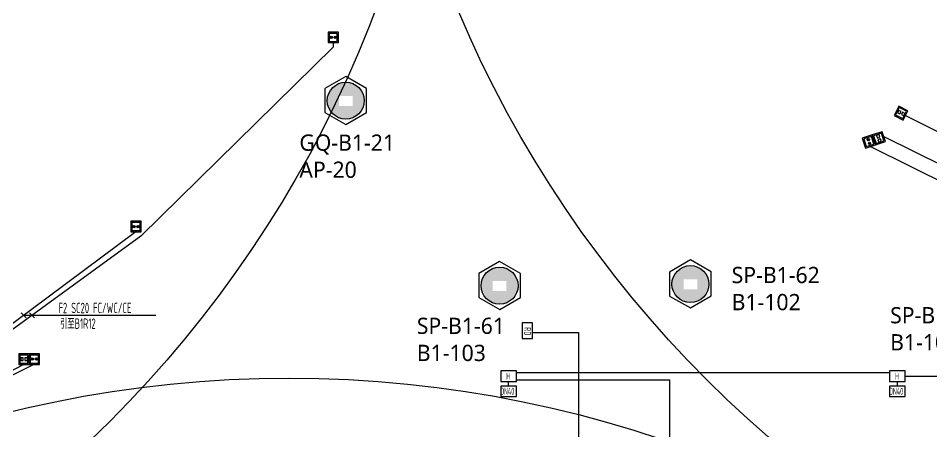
# Model space of a CAD drawing. Extents: x 0 to 3879896, y -114000 to 391286.
# Drawn here: x 2031749 to 2071112, y 256818 to 274638 of the extents above; entities that cross this region are included whole.
import ezdxf

# ---------------------------------------------------------------- set-up
doc = ezdxf.new("R2010")
doc.units = 0
doc.header["$LTSCALE"] = 1000
doc.header["$MEASUREMENT"] = 0
for name, color, linetype in [('AP', 7, 'CONTINUOUS'), ('T-BSA TEXT', 7, '485_LINE'), ('T-METER DATA', 150, 'C_LINE'), ('T-R-INTEGRATE', 1, 'CONTINUOUS'), ('T-SYSTEM BLOCK', 4, 'CONTINUOUS'), ('T-TEXT', 7, 'CONTINUOUS'), ('T-TL', 2, 'CONTINUOUS'), ('WALL', 2, 'CONTINUOUS'), ('WIRE-通讯', 4, 'CONTINUOUS')]:
    doc.layers.add(name, color=color, linetype=linetype)
doc.styles.add('GBSTYLE', font='gbxwxt.shx', dxfattribs={"width": 0.6, "bigfont": 'gbhzfs.shx'})
doc.styles.get("Standard").update_dxf_attribs({"font": 'GBENOR', "bigfont": 'GBCBIG'})
doc.linetypes.add('485_LINE', pattern='A,25.7,-3.58,["485",Standard,S=2.54,R=0,X=-3.2,Y=-1.27],-3.85', length=33.13)
doc.linetypes.add('C_LINE', pattern='A,25.7,-2.08,["C",Standard,S=2.54,R=0,X=-0.54,Y=-1.27],-2.35', length=30.13)

# ---------------------------------------------------------------- blocks, each defined once
blk = doc.blocks.new('空调抄费表')
at = {"layer": 'T-SYSTEM BLOCK'}
blk.add_lwpolyline([(-338, 0), (338, 0), (338, 450), (-338, 450)], close=True, dxfattribs=at)
at = {"layer": 'T-TEXT', "style": 'GBSTYLE', "width": 0.7}
blk.add_text('H', height=281, dxfattribs=at).set_placement((-106, 76))
blk = doc.blocks.new('A$C78FD1D7B')
at = {"layer": 'T-SYSTEM BLOCK'}
blk.add_lwpolyline([(-300, 0), (300, 0), (300, 400), (-300, 400)], close=True, dxfattribs=at)
at = {"layer": 'T-TEXT', "style": 'GBSTYLE', "width": 0.7}
blk.add_text('RD', height=250, dxfattribs=at).set_placement((-129, 88))
blk = doc.blocks.new('GX')
at = {"layer": 'T-R-INTEGRATE'}
h = blk.add_hatch(color=256, dxfattribs=at)
edge = h.paths.add_edge_path()
edge.add_arc((137, 0), 50, 0, 360)
h = blk.add_hatch(color=256, dxfattribs=at)
edge = h.paths.add_edge_path()
edge.add_arc((312, 0), 50, 0, 360)
for p, q in [((400, 175), (50, 175)), ((50, 175), (50, -175)), ((400, -175), (400, 175)), ((50, -175), (400, -175))]:
    blk.add_line(p, q, dxfattribs=at)
blk.add_lwpolyline([(0, -225), (450, -225), (450, 225), (0, 225)], close=True, dxfattribs=at)
for centre in [(137, 0), (312, 0)]:
    blk.add_circle(centre, 50, dxfattribs=at)
blk = doc.blocks.new('T-D2T')
at = {"layer": 'T-SYSTEM BLOCK'}
for points in [[(0, 0), (450, 0), (450, 450), (0, 450)], [(50, 50), (400, 50), (400, 400), (50, 400)], [(87, 169), (199, 169), (199, 281), (87, 281)], [(271, 169), (383, 169), (383, 281), (271, 281)]]:
    blk.add_lwpolyline(points, close=True, dxfattribs=at)

msp = doc.modelspace()

# ---------------------------------------------------------------- hatches: boundary and pattern name
at = {"layer": 'WALL', "linetype": 'ByBlock'}
h = msp.add_hatch(dxfattribs=at)
h.set_pattern_fill('ESCHER', color=3)
h.set_pattern_definition([(60, (-831387.8, -2130678.995), (-30.47999999, -7e-09), [27.94, -2.54]), (180, (-831387.8, -2130678.995), (15.24, -26.3964543), [27.94, -2.54]), (300, (-831387.8, -2130678.995), (30.47999999, -7e-09), [27.94, -2.54]), (60, (-831385.26, -2130678.995), (-30.47999999, -7e-09), [5.08, -25.4]), (300, (-831385.26, -2130678.995), (30.47999999, -7e-09), [5.08, -25.4]), (60, (-831389.07, -2130676.795), (-30.47999999, -7e-09), [5.08, -25.4]), (180, (-831389.07, -2130676.795), (15.24, -26.3964543), [5.08, -25.4]), (300, (-831389.07, -2130681.194), (30.47999999, -7e-09), [5.08, -25.4]), (180, (-831389.07, -2130681.194), (15.24, -26.3964543), [5.08, -25.4]), (60, (-831397.96, -2130678.995), (-30.47999999, -7e-09), [5.08, -25.4]), (300, (-831397.96, -2130678.995), (30.47999999, -7e-09), [5.08, -25.4]), (60, (-831382.72, -2130687.793), (-30.47999999, -7e-09), [5.08, -25.4]), (180, (-831382.72, -2130687.793), (15.24, -26.3964543), [5.08, -25.4]), (300, (-831382.72, -2130670.196), (30.47999999, -7e-09), [5.08, -25.4]), (180, (-831382.72, -2130670.196), (15.24, -26.3964543), [5.08, -25.4]), (0, (-831382.72, -2130674.595), (-15.24, 26.3964543), [17.78, -12.7]), (0, (-831382.72, -2130683.394), (-15.24, 26.3964543), [17.78, -12.7]), (120, (-831386.53, -2130672.395), (-30.47999999, 7e-09), [17.78, -12.7]), (120, (-831394.15, -2130676.795), (-30.47999999, 7e-09), [17.78, -12.7]), (240, (-831394.15, -2130681.194), (15.23999999, -26.3964543), [17.78, -12.7]), (240, (-831386.53, -2130685.594), (15.23999999, -26.3964543), [17.78, -12.7])])
h.paths.add_polyline_path([(2045064, 271087.1, 1), (2046655.9, 271087.1, 1)])
h.paths.add_polyline_path([(2046154.3, 271292.1), (2046154.3, 270857.6), (2045566.3, 270857.6), (2045566.3, 271292.1)], flags=16)
h = msp.add_hatch(dxfattribs=at)
h.set_pattern_fill('ESCHER', color=3)
h.set_pattern_definition([(60, (-824755.888, -2138652.863), (-30.47999999, -7e-09), [27.94, -2.54]), (180, (-824755.888, -2138652.863), (15.24, -26.3964543), [27.94, -2.54]), (300, (-824755.888, -2138652.863), (30.47999999, -7e-09), [27.94, -2.54]), (60, (-824753.348, -2138652.863), (-30.47999999, -7e-09), [5.08, -25.4]), (300, (-824753.348, -2138652.863), (30.47999999, -7e-09), [5.08, -25.4]), (60, (-824757.158, -2138650.663), (-30.47999999, -7e-09), [5.08, -25.4]), (180, (-824757.158, -2138650.663), (15.24, -26.3964543), [5.08, -25.4]), (300, (-824757.158, -2138655.062), (30.47999999, -7e-09), [5.08, -25.4]), (180, (-824757.158, -2138655.062), (15.24, -26.3964543), [5.08, -25.4]), (60, (-824766.048, -2138652.863), (-30.47999999, -7e-09), [5.08, -25.4]), (300, (-824766.048, -2138652.863), (30.47999999, -7e-09), [5.08, -25.4]), (60, (-824750.808, -2138661.661), (-30.47999999, -7e-09), [5.08, -25.4]), (180, (-824750.808, -2138661.661), (15.24, -26.3964543), [5.08, -25.4]), (300, (-824750.808, -2138644.064), (30.47999999, -7e-09), [5.08, -25.4]), (180, (-824750.808, -2138644.064), (15.24, -26.3964543), [5.08, -25.4]), (0, (-824750.808, -2138648.463), (-15.24, 26.3964543), [17.78, -12.7]), (0, (-824750.808, -2138657.262), (-15.24, 26.3964543), [17.78, -12.7]), (120, (-824754.618, -2138646.264), (-30.47999999, 7e-09), [17.78, -12.7]), (120, (-824762.238, -2138650.663), (-30.47999999, 7e-09), [17.78, -12.7]), (240, (-824762.238, -2138655.062), (15.23999999, -26.3964543), [17.78, -12.7]), (240, (-824754.618, -2138659.462), (15.23999999, -26.3964543), [17.78, -12.7])])
h.paths.add_polyline_path([(2051695.9, 263113.3, 1), (2053287.8, 263113.3, 1)])
h.paths.add_polyline_path([(2052786.3, 263318.2), (2052786.3, 262883.7), (2052198.2, 262883.7), (2052198.2, 263318.2)], flags=16)
h = msp.add_hatch(dxfattribs=at)
h.set_pattern_fill('ESCHER', color=3)
h.set_pattern_definition([(60, (-816535.546, -2138583.785), (-30.47999999, -7e-09), [27.94, -2.54]), (180, (-816535.546, -2138583.785), (15.24, -26.3964543), [27.94, -2.54]), (300, (-816535.546, -2138583.785), (30.47999999, -7e-09), [27.94, -2.54]), (60, (-816533.006, -2138583.785), (-30.47999999, -7e-09), [5.08, -25.4]), (300, (-816533.006, -2138583.785), (30.47999999, -7e-09), [5.08, -25.4]), (60, (-816536.816, -2138581.585), (-30.47999999, -7e-09), [5.08, -25.4]), (180, (-816536.816, -2138581.585), (15.24, -26.3964543), [5.08, -25.4]), (300, (-816536.816, -2138585.985), (30.47999999, -7e-09), [5.08, -25.4]), (180, (-816536.816, -2138585.985), (15.24, -26.3964543), [5.08, -25.4]), (60, (-816545.706, -2138583.785), (-30.47999999, -7e-09), [5.08, -25.4]), (300, (-816545.706, -2138583.785), (30.47999999, -7e-09), [5.08, -25.4]), (60, (-816530.466, -2138592.584), (-30.47999999, -7e-09), [5.08, -25.4]), (180, (-816530.466, -2138592.584), (15.24, -26.3964543), [5.08, -25.4]), (300, (-816530.466, -2138574.986), (30.47999999, -7e-09), [5.08, -25.4]), (180, (-816530.466, -2138574.986), (15.24, -26.3964543), [5.08, -25.4]), (0, (-816530.466, -2138579.385), (-15.24, 26.3964543), [17.78, -12.7]), (0, (-816530.466, -2138588.184), (-15.24, 26.3964543), [17.78, -12.7]), (120, (-816534.276, -2138577.186), (-30.47999999, 7e-09), [17.78, -12.7]), (120, (-816541.896, -2138581.585), (-30.47999999, 7e-09), [17.78, -12.7]), (240, (-816541.896, -2138585.985), (15.23999999, -26.3964543), [17.78, -12.7]), (240, (-816534.276, -2138590.384), (15.23999999, -26.3964543), [17.78, -12.7])])
h.paths.add_polyline_path([(2059916.2, 263182.3, 1), (2061508.2, 263182.3, 1)])
h.paths.add_polyline_path([(2061006.6, 263387.3), (2061006.6, 262952.8), (2060418.6, 262952.8), (2060418.6, 263387.3)], flags=16)

# ---------------------------------------------------------------- linework, layer by layer
at = {"layer": 'T-BSA TEXT', "linetype": 'ByBlock'}
for p, q in [((2032089.2, 261731.7, 0), (2031877.1, 261943.8, 0)), ((2031983.2, 261837.7, 0), (2037671.9, 261837.7, 0)), ((2032449.3, 261731.7), (2032237.2, 261943.8))]:
    msp.add_line(p, q, dxfattribs=at)
at = {"layer": 'T-METER DATA', "linetype": 'ByBlock'}
for p, q in [((2053215.5, 259370.7), (2069298.1, 259370.7)), ((2053215.5, 259060), (2059831, 259060)), ((2059831, 235771.5), (2059831, 259060, 0)), ((2069973.1, 259215.3), (2080998.7, 259215.3))]:
    msp.add_line(p, q, dxfattribs=at)
at = {"layer": 'T-METER DATA', "color": 1, "linetype": 'ByBlock'}
for centre in [(2096786.1, 294399.5), (2000340.4, 292621.3), (2043412.9, 209129.9)]:
    msp.add_circle(centre, 50000, dxfattribs=at)
at = {"layer": 'T-R-INTEGRATE', "linetype": 'ByBlock'}
for p, q in [((2045321.4, 273588, 0), (2045321.4, 273388, 0)), ((2045321.4, 273388, 0), (2037027.1, 265242.5)), ((2037027.1, 265242.5), (2025810.7, 257089.1))]:
    msp.add_line(p, q, dxfattribs=at)
at = {"layer": 'T-R-INTEGRATE', "linetype": 'ByBlock', "elevation": 0}
msp.add_lwpolyline([(2068473, 269113.2), (2090670.7, 258101.2)], dxfattribs=at)
at = {"layer": 'T-R-INTEGRATE', "elevation": 0}
for points in [[(2036821.4, 265438), (2025578.7, 257067.5)], [(2032418.4, 259722.3), (2030344, 258690.4), (2028260.4, 256836.5), (2025810.7, 256836.5)]]:
    msp.add_lwpolyline(points, dxfattribs=at)
at = {"layer": 'T-SYSTEM BLOCK'}
for p, q in [((2052878, 258785.8), (2052878, 258990.3)), ((2069635.6, 258785.8), (2069635.6, 258990.3))]:
    msp.add_line(p, q, dxfattribs=at)
for points in [[(2052540.5, 258335.8), (2053215.5, 258335.8), (2053215.5, 258785.8), (2052540.5, 258785.8)], [(2069298.1, 258335.8), (2069973.1, 258335.8), (2069973.1, 258785.8), (2069298.1, 258785.8)]]:
    msp.add_lwpolyline(points, close=True, dxfattribs=at)
at = {"layer": 'T-TL'}
msp.add_line((2069988.3, 270454.3, 0), (2092029.7, 259276.9, 0), dxfattribs=at)
at = {"layer": 'T-TL', "elevation": 0}
for points in [[(2069043, 269536.9), (2091074.5, 258651.5)], [(2031992.4, 259722.3), (2030255.9, 258821.6), (2028924, 257804.8), (2028229.1, 256970.6), (2025810.7, 256970.6)]]:
    msp.add_lwpolyline(points, dxfattribs=at)
at = {"layer": 'WALL', "color": 3, "linetype": 'ByBlock'}
for points in [[(2046757.9, 270576.3), (2046755.2, 271611.9), (2045857.1, 272127.4), (2044961.5, 271607.3), (2044964.1, 270571.7), (2045862.3, 270056.2)], [(2053389.8, 262602.4), (2053387.2, 263638), (2052489, 264153.6), (2051593.4, 263633.5), (2051596, 262597.9), (2052494.2, 262082.3)], [(2061610.1, 262671.5), (2061607.5, 263707.1), (2060709.3, 264222.6), (2059813.8, 263702.6), (2059816.4, 262666.9), (2060714.6, 262151.4)]]:
    msp.add_lwpolyline(points, close=True, dxfattribs=at)
for centre in [(2045859.9, 271087.1), (2052491.9, 263113.3), (2060712.2, 263182.3)]:
    msp.add_circle(centre, 796, dxfattribs=at)
at = {"layer": 'WIRE-通讯'}
for p, q in [((2053921.4, 261090.1), (2055894, 261090.1)), ((2055894, 261090.1), (2055894, 255458.1))]:
    msp.add_line(p, q, dxfattribs=at)

# ---------------------------------------------------------------- block references
at = {"layer": 'T-METER DATA'}
for p in [(2052878, 258990.3), (2069635.6, 258990.3)]:
    msp.add_blockref('空调抄费表', p, dxfattribs=at)
at = {"layer": 'T-R-INTEGRATE', "xscale": 0.9982000000309199, "yscale": 0.9982000000309199, "zscale": 0.9982000000309199}
for p in [(2045096.9, 273812.6, 0), (2036596.9, 265662.6, 0), (2032217, 259946.9)]:
    msp.add_blockref('GX', p, dxfattribs=at)
at = {"layer": 'T-R-INTEGRATE', "xscale": 0.9982000000245724, "yscale": 0.9982000000245724, "zscale": 0.9982000000245724, "rotation": 288.1886038247463}
msp.add_blockref('GX', (2068332.8, 269539.9, 0), dxfattribs=at)
at = {"layer": 'T-TL', "linetype": 'ByBlock'}
for p, xscale, yscale, zscale, rotation in [((2069486, 270454.3, 0), 0.9982000000685695, 0.9982000000685695, 0.9982000000685695, 333.4349484254726), ((2068546.2, 269610, 0), 0.9982000000245724, 0.9982000000245724, 0.9982000000245724, 288.1886038247463)]:
    msp.add_blockref('T-D2T', p, dxfattribs=dict(at, xscale=xscale, yscale=yscale, zscale=zscale, rotation=rotation))
at = {"layer": 'T-TL', "linetype": 'ByBlock', "xscale": 0.9982000000309199, "yscale": 0.9982000000309199, "zscale": 0.9982000000309199}
msp.add_blockref('T-D2T', (2031767.8, 259722.3), dxfattribs=at)
at = {"layer": 'WIRE-通讯', "xscale": 1.125, "yscale": 1.125, "zscale": 1.125, "rotation": 270}
msp.add_blockref('A$C78FD1D7B', (2053459.7, 261174.4), dxfattribs=at)

# ---------------------------------------------------------------- texts
at = {"layer": 'AP', "color": 3, "char_height": 700, "attachment_point": 1}
for s, width, insert in [('{\\fMicrosoft YaHei|b0|i0|c134|p34;GQ-B1-21\\P\\C1;AP-20}', 4166.283, (2043862.4, 269628.3)), ('{\\fMicrosoft YaHei|b0|i0|c134|p34;SP-B1-62\\P\\C1;B1-102}', 3709.59, (2062489.9, 263922.8)), ('{\\fMicrosoft YaHei|b0|i0|c134|p34;SP-B1-63\\P\\C1;B1-101}', 3709.59, (2069320.7, 262190.9)), ('{\\fMicrosoft YaHei|b0|i0|c134|p34;SP-B1-61\\P\\C1;B1-103}', 3709.59, (2048923.9, 261733.3))]:
    msp.add_mtext_dynamic_manual_height_columns(s, width=width, gutter_width=12.5, heights=[0], dxfattribs=dict(at, insert=insert))
at = {"layer": 'T-BSA TEXT', "linetype": 'ByBlock', "style": 'GBSTYLE', "width": 0.7}
for s, p in [('F2 SC20 FC/WC/CE', (2033483.8, 261927.8, 0)), ('引至B1R12', (2033551.5, 261252.8, 0))]:
    msp.add_text(s, height=450, dxfattribs=at).set_placement(p)
at = {"layer": 'T-SYSTEM BLOCK', "color": 0, "style": 'GBSTYLE', "width": 0.6}
for p in [(2052518, 258412.1), (2069275.6, 258412.1)]:
    msp.add_text('DN40', height=300, dxfattribs=at).set_placement(p)

doc.saveas('drawing.dxf')
